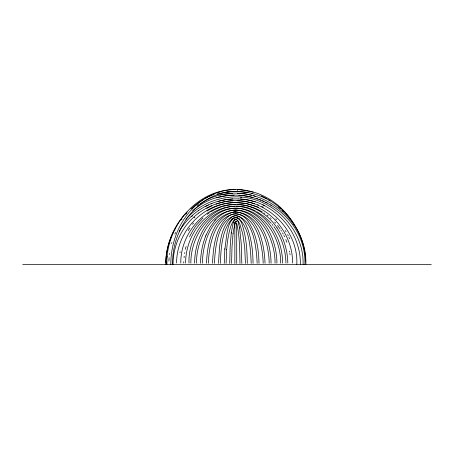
<?xml version="1.0" encoding="UTF-8"?>
<svg xmlns="http://www.w3.org/2000/svg" width="454" height="454" viewBox="0 0 454 454"><rect width="100%" height="100%" fill="white"/><g stroke="black" fill="none" stroke-linecap="round" stroke-linejoin="round"><path stroke-width="0.68" d="M229.73 263.428L230.138 247.141L231.245 233.072M231.591 263.428L231.994 247.192L233.084 233.288M224.248 263.382L224.821 249.501M226.103 263.388L226.671 249.649M165.801 264.438C165.574 256.084 167.231 247.725 170.012 239.865M166.953 264.438C165.523 225.167 199.612 186.078 240.291 189.749M170.812 264.438C170.789 244.144 178.093 223.589 192.252 208.857M172.673 264.438C171.345 227.108 201.61 187.633 241.102 191.684M173.07 264.438C172.923 244.507 182.78 224.702 198.818 212.983M218.493 263.331C219.594 247.509 219.31 227.619 232.448 216.53M220.349 263.348C221.03 248.259 221.83 230.218 231.903 219.123M212.546 263.286C213.221 247.01 215.287 228.146 228.09 216.598M214.407 263.309C215.241 246.67 218.119 218.947 235.853 215.656C253.349 219.089 256.391 246.749 257.151 263.309M206.513 263.246C207.172 244.235 212.279 217.557 233.645 212.075M208.38 263.269C208.976 244.524 214.873 216.183 235.779 213.794C256.589 216.064 262.656 244.666 263.178 263.269M166.584 264.438L166.635 261.901M200.509 263.201C200.657 253.917 202.285 244.61 205.713 235.961M202.371 263.229C202.677 242.073 211.916 214.47 235.115 211.944L233.549 212.046M194.635 263.155C194.482 239.19 208.789 209.175 235.762 208.204C262.826 208.233 281.06 237.499 280.685 263.144M196.497 263.184C196.276 239.61 210.741 210.083 236.704 210.083C261.351 211.263 275.158 240.087 275.062 263.189M189.012 263.11C187.61 228.81 221.058 192.814 255.409 210.968M190.867 263.144C190.464 236.551 210.401 205.832 238.696 208.352M183.739 263.065L183.785 261.697M185.601 263.104C185.47 235.564 205.906 207.024 234.656 206.354M165.818 262.77C166.175 243.957 173.82 225.309 187.133 211.961M176.606 263.019C176.453 231.954 202.842 202.756 234.446 202.626M180.811 263.065C180.317 232.062 207.58 201.655 239.406 204.629M168.888 261.095L169.098 257.758M224.9 248.508C226.586 240.563 226.398 216.87 237.414 217.806M224.815 249.558L224.906 248.446M226.665 249.706C227.278 241.715 228.748 231.234 231.489 224.588C232.102 222.505 236.761 216.229 233.339 222.119M234.849 263.468L234.849 222.193L235.643 221.2L235.989 221.643L235.552 221.155L236.29 221.404M184.069 257.605L184.216 256.249M166.936 257.395L167.078 256.09M231.324 232.403L233.401 221.949M231.228 233.197L231.336 232.272M233.072 233.413L234.911 223.26M169.45 254.439L169.597 253.338M184.591 253.542L184.755 252.594M179.971 252.708L180.147 251.732M185.414 249.297L185.748 247.895M185.868 247.43L186.106 246.505M171.584 243.679L171.896 242.549M170.216 239.332L171.289 236.591M206.161 234.871L210.083 227.148L214.867 220.621M205.69 236.023L206.184 234.803M174.852 234.139L175.579 232.471M172.004 234.951L173.553 231.716M189.539 236.903L190.158 235.569M190.374 235.127L192.927 230.399M174.387 230.133L174.966 229.094M235.564 221.671L235.813 221.308M179.268 231.375C184.074 223.124 190.714 215.945 198.568 210.508M193.183 229.979L194.233 228.317M188.177 230.643L189.84 228.022M194.499 227.902L196.19 225.507M181.345 219.832L182.065 218.839M196.48 225.122L202.932 217.92M192.564 224.276L193.529 223.079M185.794 214.243L186.605 213.318M215.525 219.895C220.525 214.413 227.482 210.287 235.041 210.088M214.799 220.701L215.599 219.81M185.799 219.282C195.946 207.96 210.037 200.271 225.053 197.882M193.455 207.637C204.544 196.514 219.946 189.5 235.751 189.568M192.201 208.908L193.506 207.58M194.096 217.909L194.868 217.165M191.713 216.535L192.524 215.769M190.879 208.953L195.759 204.709L201.576 200.566M192.78 210.645C235.592 173.286 306.705 208.006 304.946 264.438M231.778 219.225L232.283 218.822M207.257 214.277L209.487 212.682M228.493 216.303C235.007 210.974 244.326 215.031 248.23 221.563C256.487 233.719 258.655 248.9 259.013 263.292M227.97 216.683L228.612 216.218M232.153 218.924C235.416 215.009 241.466 219.986 242.232 225.008C246.391 237.317 247.072 250.489 247.311 263.382M198.795 213C208.63 205.685 220.661 201.366 232.913 200.816M234.712 219.793L235.433 219.413L234.724 219.736L234.985 219.605M235.91 221.217L236.125 221.927M198.563 210.514C210.213 202.41 224.554 198.273 238.73 198.954M199.959 203.92L200.94 203.307M207.098 211.059L207.926 210.548M210.628 211.939L215.344 209.288L221.404 206.814M202.178 200.203L203.386 199.476M201.434 202.995C246.199 174.285 307.676 212.285 305.854 264.438M208.346 210.287L209.606 209.555M206.786 208.397L209.998 206.712M210.037 209.322C218.272 204.737 227.732 202.382 237.158 202.626M205.123 206.752L208.522 205.015M204.595 198.756L207.955 196.957M232.681 216.41C238.929 213.425 244.161 220.321 246.278 225.411C251.505 237.294 252.827 250.483 253.071 263.337M232.306 216.603L232.823 216.342M208.573 196.667L214.157 194.244M210.463 206.479L211.87 205.832M211.008 203.903L212.012 203.488M216.076 204.158L217.483 203.676M217.954 203.528L218.896 203.233M217.313 194.255L223.107 192.746M217.284 193.166L219.168 192.627M222.619 206.428L228.651 205.043L235.751 204.476M219.373 203.097C257.571 190.635 298.613 225.229 296.831 264.438M217.937 201.434L225.485 199.72L232.823 198.954M216.672 197.853L217.75 197.558M218.289 197.411L226.319 195.81L234.202 195.175M235.512 219.413L236.358 219.486L235.887 219.39M219.713 193.376L220.814 193.12M219.702 195.192L220.809 194.936M221.359 194.811L232.573 193.364M223.64 192.632C244.343 188.41 267.315 195.464 282.672 210.247M223.555 192.553L234.156 191.452M225.048 197.882L228.101 197.462M235.076 217.597L235.484 217.54M228.095 197.456C266.566 191.877 304.259 225.604 303.085 264.438M235.887 221.246L235.768 221.268M235.694 210.077C260.829 211.848 270.924 241.607 271.049 263.201M234.894 210.088L235.842 210.071M22.7 264.438L431.3 264.438M235.791 202.615L246.528 203.636L257.106 206.769M235.813 206.343C264.489 206.655 282.848 236.806 282.553 263.11M235.717 211.927C259.291 213.692 269.023 242.073 269.188 263.229M235.779 211.933C258.82 214.674 264.302 244.326 265.045 263.246M237.255 190.271L237.624 190.277M237.363 189.585C258.842 189.976 279.199 202.098 291.042 219.821M237.3 191.446L247.963 192.644M237.363 193.308L245.075 193.954L251.385 195.186M237.153 200.77L245.779 201.565L253.111 203.227M237.09 202.626C268.291 202.972 292.853 232.817 292.609 263.025M237.028 204.493C246.04 204.737 254.581 207.291 262.259 211.887M235.734 217.523L236.154 217.545M238.9 195.226L246.658 196.043L253.037 197.411M238.77 198.948C272.536 199.8 301.184 230.865 300.349 264.438M240.399 197.178L241.931 197.303M240.262 199.039L247.685 199.976L255.381 201.894M241.676 189.88L251.737 191.86M240.495 204.726C255.46 206.212 268.921 215.491 277.059 227.919M240.2 189.744L241.772 189.886M239.315 204.618L240.592 204.737M239.496 208.437C264.489 212.358 276.855 240.206 276.923 263.155M238.566 208.335L239.627 208.454M245.79 192.354L246.743 192.541M251.147 193.376L252.197 193.659M253.519 195.753L255.642 196.389M253.599 203.375L254.569 203.67M252.248 192.008L253.258 192.326M256.743 198.512L257.787 198.858M237.243 217.744L237.777 217.943M259.348 199.419L260.897 200.021M257.446 204.669L258.394 205.038M257.554 206.95L258.474 207.342M237.607 217.88L238.713 218.442M262.486 200.685L264.063 201.389M261.135 195.799L266.963 198.756L266.646 198.585M262.906 204.782L264.404 205.486M261.782 206.479L263.218 207.166M265.624 202.138L267.162 202.921M256.572 211.558L264.256 216.603L271.231 223.317M268.774 199.839L269.982 200.566M270.652 204.896L271.64 205.497M238.566 218.346L239.093 218.692M263.865 212.898L264.659 213.42M269.074 200.152L270.011 200.799M238.952 218.595C249.598 228.657 250.46 247.975 251.204 263.348M267.014 215.094L268.172 215.991M278.574 207.03L280.231 208.539M270.425 217.88L271.151 218.539M282.643 210.225C295.236 222.023 303.272 238.435 305.236 255.557M275.765 218.856L276.514 219.577M282.428 210.65L283.285 211.524M274.642 222.023L275.635 223.13M272.139 224.395L273.019 225.496M277.536 225.428L280.158 229.037M239.508 227.42L238.021 221.614L237.198 220.145L236.182 219.441L238.044 220.894L239.786 223.947L242.731 233.787L244.712 247.589L245.449 263.388M273.881 226.62L274.71 227.772M274.976 228.163C282.03 238.367 285.708 250.739 285.952 263.104M237.317 220.298L237.533 220.621M291.394 220.332L294.34 225.099M277.031 227.874C283.949 238.231 287.575 250.648 287.819 263.07M280.981 230.297L281.508 231.154M285.305 230.587L286.111 231.903M282.519 232.862L283.239 234.162M287.62 234.599L288.324 235.978M283.926 235.484L284.579 236.818M288.994 237.374L289.635 238.787M285.799 239.547L286.888 242.34M236.653 223.294C239.712 235.564 239.701 250.012 239.967 263.428M234.911 222.528L234.849 222.193M289.385 251.136L289.578 252.083M239.593 227.919L241.193 243.106L241.829 263.422M239.485 227.284L239.616 228.056M289.839 253.514L290.055 254.864M305.304 256.107L305.684 261.101M236.71 223.09L236.71 263.468M235.779 222.358L235.779 223.816M196.974 205.622A73.94 64.037 -90 0 1 198.563 204.266M235.751 219.373L235.348 219.435L235.751 219.373M235.864 211.927L234.945 211.944L235.864 211.927M236.063 219.401L235.649 219.378L236.063 219.401"/></g></svg>
